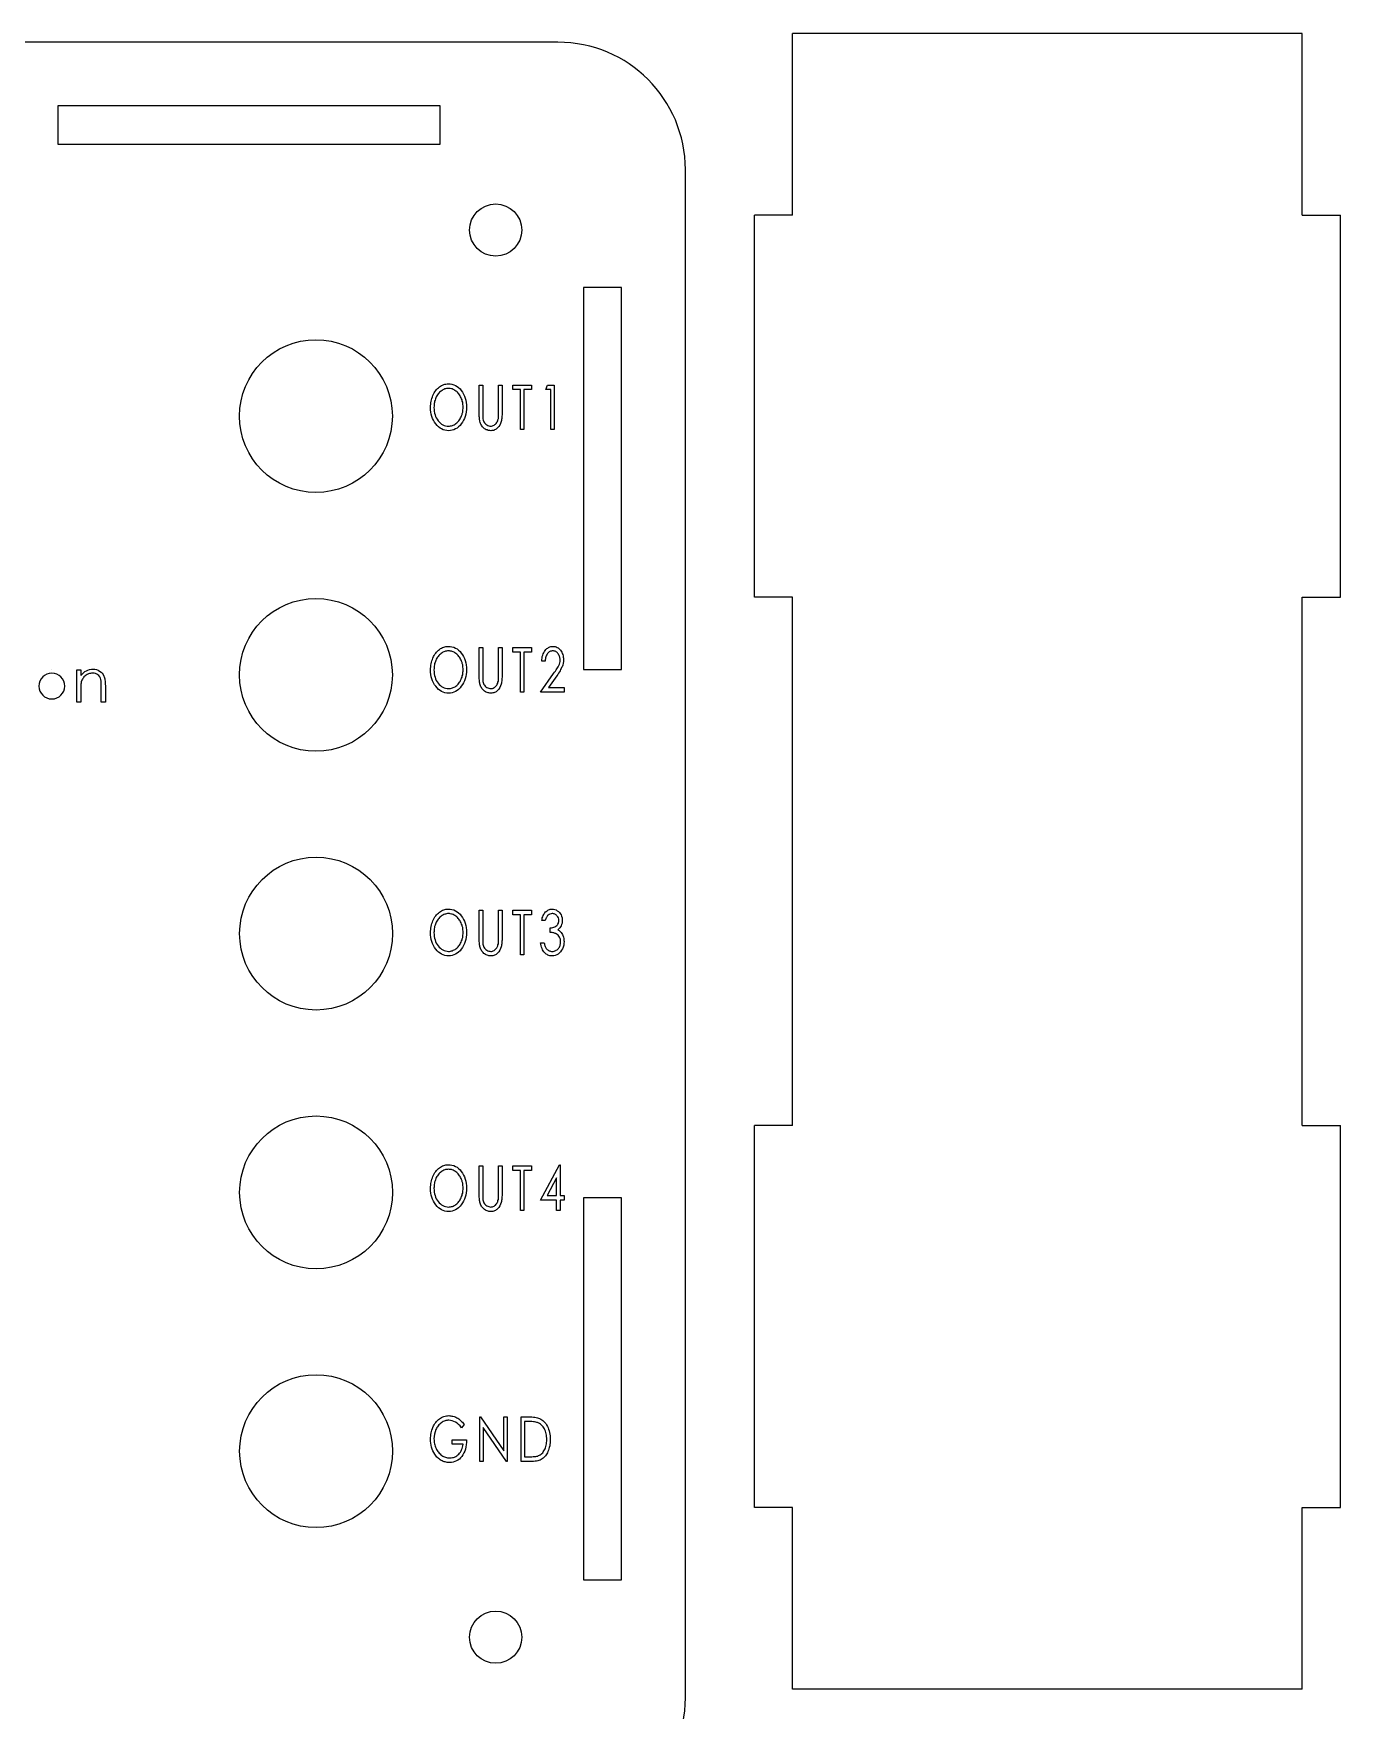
# Model space of a CAD drawing. Header units: millimetres. Extents: x 3 to 788, y -577 to 0.
# Drawn here: x 93.2 to 195.7, y -132 to -0.3 of the extents above; entities that cross this region are included whole.
import ezdxf

# ---------------------------------------------------------------- set-up
doc = ezdxf.new("R2010")
doc.units = ezdxf.units.MM
doc.layers.get('0').update_dxf_attribs({"lineweight": 25})

msp = doc.modelspace()

# ---------------------------------------------------------------- linework, layer by layer
at = {"color": 7, "linetype": 'Continuous', "lineweight": 25}
for p, q in [((134.32, -0.99), (14.32, -0.99)), ((152.74, -14.56), (152.74, -0.31)), ((192.74, -0.31), (152.74, -0.31)), ((192.74, -14.56), (192.74, -0.31)), ((125.07, -5.99), (95.07, -5.99)), ((95.07, -5.99), (95.07, -8.99)), ((125.07, -8.99), (125.07, -5.99)), ((95.07, -8.99), (125.07, -8.99)), ((144.32, -130.99), (144.32, -10.99)), ((149.74, -44.56), (149.74, -14.56)), ((152.74, -14.56), (149.74, -14.56)), ((192.74, -14.56), (195.74, -14.56)), ((195.74, -44.56), (195.74, -14.56)), ((139.32, -20.24), (136.32, -20.24)), ((136.32, -20.24), (136.32, -50.24)), ((139.32, -50.24), (139.32, -20.24)), ((152.74, -44.56), (149.74, -44.56)), ((152.74, -86.06), (152.74, -44.56)), ((192.74, -44.56), (195.74, -44.56)), ((192.74, -86.06), (192.74, -44.56)), ((136.32, -50.24), (139.32, -50.24)), ((149.74, -116.06), (149.74, -86.06)), ((152.74, -86.06), (149.74, -86.06)), ((192.74, -86.06), (195.74, -86.06)), ((195.74, -116.06), (195.74, -86.06)), ((139.32, -91.74), (136.32, -91.74)), ((136.32, -91.74), (136.32, -121.74)), ((139.32, -121.74), (139.32, -91.74)), ((152.74, -116.06), (149.74, -116.06)), ((152.74, -130.31), (152.74, -116.06)), ((192.74, -116.06), (195.74, -116.06)), ((192.74, -130.31), (192.74, -116.06)), ((136.32, -121.74), (139.32, -121.74)), ((192.74, -130.31), (152.74, -130.31))]:
    msp.add_line(p, q, dxfattribs=at)
at = {"color": 7, "linetype": 'Continuous'}
msp.add_line((94.59, -50.22), (94.59, -50.22), dxfattribs=at)
at = {"color": 7, "linetype": 'Continuous', "flags": 128}
for points in [[(125.71, -27.82), (125.86, -27.82), (126, -27.85), (126.14, -27.89), (126.27, -27.95), (126.4, -28.02), (126.51, -28.11), (126.63, -28.22), (126.73, -28.35), (126.83, -28.48), (126.91, -28.63), (126.98, -28.78), (127.04, -28.94), (127.08, -29.11), (127.12, -29.28), (127.14, -29.46), (127.14, -29.65), (127.14, -29.65), (127.14, -29.84), (127.12, -30.02), (127.08, -30.2), (127.04, -30.37), (126.98, -30.53), (126.91, -30.68), (126.83, -30.82), (126.73, -30.96), (126.63, -31.09), (126.52, -31.19), (126.4, -31.29), (126.28, -31.36), (126.15, -31.42), (126.02, -31.46), (125.88, -31.49), (125.73, -31.5), (125.73, -31.5), (125.59, -31.49), (125.45, -31.46), (125.31, -31.42), (125.18, -31.36), (125.06, -31.29), (124.94, -31.2), (124.83, -31.09), (124.73, -30.96), (124.63, -30.83), (124.55, -30.68), (124.48, -30.53), (124.42, -30.37), (124.37, -30.21), (124.34, -30.04), (124.32, -29.86), (124.31, -29.67), (124.31, -29.67), (124.32, -29.55), (124.33, -29.42), (124.34, -29.3), (124.36, -29.18), (124.39, -29.07), (124.42, -28.96), (124.46, -28.84), (124.5, -28.74), (124.55, -28.63), (124.6, -28.53), (124.66, -28.44), (124.72, -28.35), (124.79, -28.27), (124.86, -28.19), (124.93, -28.12), (125.01, -28.06), (125.09, -28), (125.18, -27.95), (125.26, -27.91), (125.35, -27.88), (125.44, -27.85), (125.53, -27.83), (125.62, -27.82), (125.71, -27.82)], [(125.72, -28.17), (125.65, -28.18), (125.57, -28.19), (125.5, -28.2), (125.43, -28.22), (125.36, -28.25), (125.29, -28.29), (125.22, -28.33), (125.15, -28.38), (125.09, -28.43), (125.03, -28.48), (124.97, -28.55), (124.92, -28.61), (124.86, -28.68), (124.82, -28.75), (124.77, -28.83), (124.73, -28.91), (124.7, -29), (124.67, -29.09), (124.64, -29.18), (124.62, -29.27), (124.61, -29.37), (124.59, -29.47), (124.59, -29.57), (124.58, -29.67), (124.58, -29.67), (124.59, -29.82), (124.61, -29.97), (124.63, -30.11), (124.67, -30.24), (124.71, -30.37), (124.77, -30.49), (124.84, -30.6), (124.92, -30.71), (125, -30.81), (125.09, -30.9), (125.19, -30.97), (125.29, -31.03), (125.39, -31.08), (125.5, -31.11), (125.61, -31.13), (125.72, -31.14), (125.72, -31.14), (125.8, -31.13), (125.88, -31.12), (125.95, -31.11), (126.03, -31.09), (126.1, -31.06), (126.17, -31.03), (126.24, -30.99), (126.3, -30.94), (126.37, -30.89), (126.43, -30.83), (126.49, -30.77), (126.54, -30.71), (126.59, -30.64), (126.64, -30.57), (126.68, -30.49), (126.72, -30.41), (126.76, -30.32), (126.79, -30.23), (126.81, -30.14), (126.84, -30.05), (126.85, -29.95), (126.86, -29.86), (126.87, -29.76), (126.87, -29.65), (126.87, -29.65), (126.87, -29.55), (126.86, -29.45), (126.85, -29.36), (126.84, -29.26), (126.81, -29.17), (126.79, -29.08), (126.76, -28.99), (126.72, -28.91), (126.68, -28.83), (126.64, -28.75), (126.59, -28.68), (126.54, -28.61), (126.49, -28.54), (126.43, -28.48), (126.37, -28.43), (126.3, -28.38), (126.23, -28.33), (126.16, -28.29), (126.09, -28.25), (126.02, -28.22), (125.95, -28.2), (125.87, -28.19), (125.8, -28.18), (125.72, -28.17)], [(128.14, -27.91), (128.41, -27.91), (128.41, -27.91), (128.41, -30), (128.41, -30), (128.41, -30.09), (128.41, -30.17), (128.41, -30.24), (128.41, -30.31), (128.41, -30.36), (128.41, -30.4), (128.42, -30.44), (128.42, -30.47), (128.42, -30.47), (128.43, -30.57), (128.45, -30.66), (128.48, -30.74), (128.51, -30.81), (128.55, -30.88), (128.61, -30.94), (128.67, -30.99), (128.74, -31.04), (128.82, -31.08), (128.89, -31.11), (128.97, -31.13), (129.05, -31.14), (129.05, -31.14), (129.11, -31.13), (129.18, -31.12), (129.24, -31.1), (129.31, -31.06), (129.37, -31.02), (129.42, -30.98), (129.47, -30.92), (129.51, -30.86), (129.55, -30.79), (129.59, -30.72), (129.61, -30.64), (129.64, -30.55), (129.64, -30.55), (129.64, -30.51), (129.65, -30.46), (129.65, -30.41), (129.66, -30.34), (129.66, -30.27), (129.66, -30.19), (129.66, -30.1), (129.66, -30), (129.66, -30), (129.66, -27.91), (129.66, -27.91), (129.93, -27.91), (129.93, -27.91), (129.93, -30.02), (129.93, -30.02), (129.93, -30.13), (129.93, -30.24), (129.92, -30.35), (129.92, -30.44), (129.91, -30.54), (129.89, -30.62), (129.88, -30.7), (129.86, -30.78), (129.82, -30.92), (129.76, -31.05), (129.68, -31.17), (129.58, -31.28), (129.52, -31.33), (129.47, -31.37), (129.41, -31.41), (129.34, -31.44), (129.28, -31.47), (129.21, -31.48), (129.14, -31.49), (129.06, -31.5), (129.06, -31.5), (128.98, -31.49), (128.9, -31.48), (128.83, -31.47), (128.76, -31.44), (128.69, -31.42), (128.62, -31.38), (128.56, -31.34), (128.5, -31.29), (128.45, -31.24), (128.39, -31.18), (128.35, -31.12), (128.31, -31.06), (128.27, -30.99), (128.24, -30.92), (128.21, -30.84), (128.19, -30.76), (128.19, -30.76), (128.18, -30.7), (128.17, -30.63), (128.16, -30.56), (128.15, -30.47), (128.14, -30.37), (128.14, -30.27), (128.14, -30.15), (128.14, -30.02), (128.14, -30.02), (128.14, -27.91)], [(130.79, -28.26), (130.79, -27.91), (130.79, -27.91), (132.23, -27.91), (132.23, -27.91), (132.23, -28.26), (132.23, -28.26), (131.65, -28.26), (131.65, -28.26), (131.65, -31.41), (131.65, -31.41), (131.38, -31.41), (131.38, -31.41), (131.38, -28.26), (131.38, -28.26), (130.79, -28.26)], [(133.51, -27.91), (134.03, -27.91), (134.03, -27.91), (134.03, -31.41), (134.03, -31.41), (133.76, -31.41), (133.76, -31.41), (133.76, -28.26), (133.76, -28.26), (133.36, -28.26), (133.36, -28.26), (133.51, -27.91)], [(125.71, -48.43), (125.86, -48.44), (126, -48.46), (126.14, -48.5), (126.27, -48.56), (126.4, -48.63), (126.51, -48.73), (126.63, -48.83), (126.73, -48.96), (126.83, -49.1), (126.91, -49.24), (126.98, -49.39), (127.04, -49.55), (127.08, -49.72), (127.12, -49.89), (127.14, -50.08), (127.14, -50.27), (127.14, -50.27), (127.14, -50.45), (127.12, -50.64), (127.08, -50.81), (127.04, -50.98), (126.98, -51.14), (126.91, -51.29), (126.83, -51.43), (126.73, -51.57), (126.63, -51.7), (126.52, -51.81), (126.4, -51.9), (126.28, -51.97), (126.15, -52.03), (126.02, -52.07), (125.88, -52.1), (125.73, -52.11), (125.73, -52.11), (125.59, -52.1), (125.45, -52.07), (125.31, -52.03), (125.18, -51.97), (125.06, -51.9), (124.94, -51.81), (124.83, -51.7), (124.73, -51.57), (124.63, -51.44), (124.55, -51.29), (124.48, -51.14), (124.42, -50.98), (124.37, -50.82), (124.34, -50.65), (124.32, -50.47), (124.31, -50.28), (124.31, -50.28), (124.32, -50.16), (124.33, -50.03), (124.34, -49.91), (124.36, -49.8), (124.39, -49.68), (124.42, -49.57), (124.46, -49.46), (124.5, -49.35), (124.55, -49.24), (124.6, -49.14), (124.66, -49.05), (124.72, -48.96), (124.79, -48.88), (124.86, -48.81), (124.93, -48.74), (125.01, -48.67), (125.09, -48.61), (125.18, -48.56), (125.26, -48.52), (125.35, -48.49), (125.44, -48.46), (125.53, -48.44), (125.62, -48.43), (125.71, -48.43)], [(128.14, -48.52), (128.41, -48.52), (128.41, -48.52), (128.41, -50.61), (128.41, -50.61), (128.41, -50.7), (128.41, -50.78), (128.41, -50.85), (128.41, -50.92), (128.41, -50.97), (128.41, -51.02), (128.42, -51.05), (128.42, -51.08), (128.42, -51.08), (128.43, -51.18), (128.45, -51.27), (128.48, -51.35), (128.51, -51.42), (128.55, -51.49), (128.61, -51.55), (128.67, -51.6), (128.74, -51.65), (128.82, -51.7), (128.89, -51.72), (128.97, -51.74), (129.05, -51.75), (129.05, -51.75), (129.11, -51.74), (129.18, -51.73), (129.24, -51.71), (129.31, -51.67), (129.37, -51.63), (129.42, -51.59), (129.47, -51.53), (129.51, -51.47), (129.55, -51.4), (129.59, -51.33), (129.61, -51.25), (129.64, -51.16), (129.64, -51.16), (129.64, -51.12), (129.65, -51.07), (129.65, -51.02), (129.66, -50.96), (129.66, -50.88), (129.66, -50.8), (129.66, -50.71), (129.66, -50.61), (129.66, -50.61), (129.66, -48.52), (129.66, -48.52), (129.93, -48.52), (129.93, -48.52), (129.93, -50.63), (129.93, -50.63), (129.93, -50.75), (129.93, -50.85), (129.92, -50.96), (129.92, -51.06), (129.91, -51.15), (129.89, -51.23), (129.88, -51.31), (129.86, -51.39), (129.82, -51.53), (129.76, -51.66), (129.68, -51.78), (129.58, -51.89), (129.52, -51.94), (129.47, -51.99), (129.41, -52.02), (129.34, -52.05), (129.28, -52.08), (129.21, -52.09), (129.14, -52.1), (129.06, -52.11), (129.06, -52.11), (128.98, -52.1), (128.9, -52.09), (128.83, -52.08), (128.76, -52.06), (128.69, -52.03), (128.62, -51.99), (128.56, -51.95), (128.5, -51.9), (128.45, -51.85), (128.39, -51.8), (128.35, -51.73), (128.31, -51.67), (128.27, -51.6), (128.24, -51.53), (128.21, -51.45), (128.19, -51.37), (128.19, -51.37), (128.18, -51.31), (128.17, -51.25), (128.16, -51.17), (128.15, -51.08), (128.14, -50.98), (128.14, -50.88), (128.14, -50.76), (128.14, -50.63), (128.14, -50.63), (128.14, -48.52)], [(130.79, -48.88), (130.79, -48.52), (130.79, -48.52), (132.23, -48.52), (132.23, -48.52), (132.23, -48.88), (132.23, -48.88), (131.65, -48.88), (131.65, -48.88), (131.65, -52.02), (131.65, -52.02), (131.38, -52.02), (131.38, -52.02), (131.38, -48.88), (131.38, -48.88), (130.79, -48.88)], [(133.32, -49.59), (133.05, -49.59), (133.05, -49.59), (133.05, -49.47), (133.07, -49.35), (133.09, -49.24), (133.12, -49.13), (133.15, -49.03), (133.2, -48.93), (133.25, -48.84), (133.31, -48.76), (133.37, -48.68), (133.44, -48.61), (133.52, -48.56), (133.59, -48.51), (133.67, -48.47), (133.75, -48.45), (133.84, -48.43), (133.93, -48.43), (133.93, -48.43), (134.02, -48.43), (134.11, -48.45), (134.19, -48.47), (134.26, -48.51), (134.34, -48.55), (134.4, -48.6), (134.47, -48.67), (134.52, -48.74), (134.58, -48.82), (134.62, -48.9), (134.66, -48.99), (134.7, -49.08), (134.72, -49.17), (134.74, -49.27), (134.75, -49.37), (134.75, -49.48), (134.75, -49.48), (134.75, -49.62), (134.73, -49.76), (134.69, -49.9), (134.64, -50.03), (134.61, -50.1), (134.58, -50.18), (134.53, -50.26), (134.49, -50.34), (134.43, -50.43), (134.37, -50.53), (134.3, -50.63), (134.22, -50.74), (134.22, -50.74), (133.58, -51.66), (133.58, -51.66), (134.8, -51.66), (134.8, -51.66), (134.8, -52.02), (134.8, -52.02), (132.96, -52.02), (132.96, -52.02), (133.98, -50.57), (133.98, -50.57), (134.06, -50.46), (134.13, -50.37), (134.19, -50.28), (134.24, -50.2), (134.29, -50.12), (134.33, -50.05), (134.36, -49.99), (134.39, -49.93), (134.43, -49.83), (134.46, -49.72), (134.48, -49.61), (134.48, -49.5), (134.48, -49.5), (134.48, -49.42), (134.47, -49.36), (134.46, -49.29), (134.44, -49.23), (134.42, -49.16), (134.39, -49.11), (134.36, -49.05), (134.32, -49), (134.28, -48.95), (134.23, -48.9), (134.19, -48.87), (134.14, -48.84), (134.09, -48.82), (134.03, -48.8), (133.98, -48.79), (133.92, -48.79), (133.92, -48.79), (133.86, -48.79), (133.8, -48.8), (133.74, -48.82), (133.69, -48.84), (133.64, -48.87), (133.59, -48.91), (133.55, -48.95), (133.5, -49), (133.46, -49.05), (133.43, -49.12), (133.4, -49.18), (133.38, -49.25), (133.35, -49.33), (133.34, -49.41), (133.32, -49.5), (133.32, -49.59)], [(125.72, -48.79), (125.65, -48.79), (125.57, -48.8), (125.5, -48.81), (125.43, -48.84), (125.36, -48.86), (125.29, -48.9), (125.22, -48.94), (125.15, -48.99), (125.09, -49.04), (125.03, -49.1), (124.97, -49.16), (124.92, -49.22), (124.86, -49.29), (124.82, -49.36), (124.77, -49.44), (124.73, -49.53), (124.7, -49.61), (124.67, -49.7), (124.64, -49.79), (124.62, -49.88), (124.61, -49.98), (124.59, -50.08), (124.59, -50.18), (124.58, -50.28), (124.58, -50.28), (124.59, -50.43), (124.61, -50.58), (124.63, -50.72), (124.67, -50.85), (124.71, -50.98), (124.77, -51.1), (124.84, -51.21), (124.92, -51.32), (125, -51.42), (125.09, -51.51), (125.19, -51.58), (125.29, -51.64), (125.39, -51.69), (125.5, -51.72), (125.61, -51.74), (125.72, -51.75), (125.72, -51.75), (125.8, -51.74), (125.88, -51.74), (125.95, -51.72), (126.03, -51.7), (126.1, -51.67), (126.17, -51.64), (126.24, -51.6), (126.3, -51.55), (126.37, -51.5), (126.43, -51.45), (126.49, -51.39), (126.54, -51.32), (126.59, -51.25), (126.64, -51.18), (126.68, -51.1), (126.72, -51.02), (126.76, -50.93), (126.79, -50.84), (126.81, -50.75), (126.84, -50.66), (126.85, -50.56), (126.86, -50.47), (126.87, -50.37), (126.87, -50.26), (126.87, -50.26), (126.87, -50.16), (126.86, -50.06), (126.85, -49.97), (126.84, -49.87), (126.81, -49.78), (126.79, -49.69), (126.76, -49.6), (126.72, -49.52), (126.68, -49.44), (126.64, -49.36), (126.59, -49.29), (126.54, -49.22), (126.49, -49.15), (126.43, -49.09), (126.37, -49.04), (126.3, -48.99), (126.23, -48.94), (126.16, -48.9), (126.09, -48.86), (126.02, -48.84), (125.95, -48.81), (125.87, -48.8), (125.8, -48.79), (125.72, -48.79)], [(96.54, -50.27), (96.86, -50.27), (96.86, -50.27), (96.86, -50.73), (96.86, -50.73), (96.96, -50.61), (97.07, -50.5), (97.18, -50.41), (97.3, -50.34), (97.42, -50.29), (97.55, -50.25), (97.69, -50.23), (97.83, -50.22), (97.83, -50.22), (97.97, -50.23), (98.1, -50.26), (98.23, -50.3), (98.34, -50.37), (98.45, -50.45), (98.54, -50.54), (98.62, -50.64), (98.68, -50.76), (98.7, -50.82), (98.72, -50.9), (98.74, -50.98), (98.76, -51.07), (98.77, -51.17), (98.78, -51.28), (98.78, -51.39), (98.79, -51.52), (98.79, -51.52), (98.79, -52.82), (98.79, -52.82), (98.47, -52.82), (98.47, -52.82), (98.47, -51.62), (98.47, -51.62), (98.47, -51.52), (98.47, -51.42), (98.47, -51.34), (98.46, -51.26), (98.46, -51.19), (98.45, -51.13), (98.44, -51.08), (98.43, -51.04), (98.43, -51.04), (98.4, -50.92), (98.35, -50.82), (98.29, -50.73), (98.21, -50.66), (98.12, -50.61), (98.02, -50.57), (97.9, -50.54), (97.77, -50.54), (97.77, -50.54), (97.7, -50.54), (97.62, -50.55), (97.55, -50.56), (97.48, -50.58), (97.42, -50.61), (97.35, -50.65), (97.29, -50.69), (97.22, -50.73), (97.17, -50.78), (97.11, -50.83), (97.07, -50.89), (97.02, -50.95), (96.99, -51.01), (96.95, -51.08), (96.93, -51.14), (96.9, -51.21), (96.9, -51.21), (96.89, -51.27), (96.88, -51.33), (96.87, -51.4), (96.87, -51.48), (96.86, -51.57), (96.86, -51.67), (96.86, -51.78), (96.86, -51.9), (96.86, -51.9), (96.86, -52.82), (96.86, -52.82), (96.54, -52.82), (96.54, -52.82), (96.54, -50.27)], [(125.71, -69.06), (125.86, -69.07), (126, -69.09), (126.14, -69.13), (126.27, -69.19), (126.4, -69.27), (126.51, -69.36), (126.63, -69.47), (126.73, -69.59), (126.83, -69.73), (126.91, -69.87), (126.98, -70.02), (127.04, -70.18), (127.08, -70.35), (127.12, -70.52), (127.14, -70.71), (127.14, -70.9), (127.14, -70.9), (127.14, -71.09), (127.12, -71.27), (127.08, -71.44), (127.04, -71.61), (126.98, -71.77), (126.91, -71.92), (126.83, -72.07), (126.73, -72.2), (126.63, -72.33), (126.52, -72.44), (126.4, -72.53), (126.28, -72.61), (126.15, -72.66), (126.02, -72.71), (125.88, -72.73), (125.73, -72.74), (125.73, -72.74), (125.59, -72.73), (125.45, -72.71), (125.31, -72.66), (125.18, -72.61), (125.06, -72.53), (124.94, -72.44), (124.83, -72.33), (124.73, -72.21), (124.63, -72.07), (124.55, -71.93), (124.48, -71.77), (124.42, -71.62), (124.37, -71.45), (124.34, -71.28), (124.32, -71.1), (124.31, -70.91), (124.31, -70.91), (124.32, -70.79), (124.33, -70.67), (124.34, -70.55), (124.36, -70.43), (124.39, -70.31), (124.42, -70.2), (124.46, -70.09), (124.5, -69.98), (124.55, -69.87), (124.6, -69.77), (124.66, -69.68), (124.72, -69.59), (124.79, -69.51), (124.86, -69.44), (124.93, -69.37), (125.01, -69.3), (125.09, -69.25), (125.18, -69.2), (125.26, -69.15), (125.35, -69.12), (125.44, -69.09), (125.53, -69.07), (125.62, -69.06), (125.71, -69.06)], [(125.72, -69.42), (125.65, -69.42), (125.57, -69.43), (125.5, -69.45), (125.43, -69.47), (125.36, -69.5), (125.29, -69.53), (125.22, -69.57), (125.15, -69.62), (125.09, -69.67), (125.03, -69.73), (124.97, -69.79), (124.92, -69.85), (124.86, -69.92), (124.82, -70), (124.77, -70.08), (124.73, -70.16), (124.7, -70.24), (124.67, -70.33), (124.64, -70.42), (124.62, -70.52), (124.61, -70.61), (124.59, -70.71), (124.59, -70.81), (124.58, -70.91), (124.58, -70.91), (124.59, -71.06), (124.61, -71.21), (124.63, -71.35), (124.67, -71.48), (124.71, -71.61), (124.77, -71.73), (124.84, -71.85), (124.92, -71.96), (125, -72.05), (125.09, -72.14), (125.19, -72.21), (125.29, -72.27), (125.39, -72.32), (125.5, -72.35), (125.61, -72.37), (125.72, -72.38), (125.72, -72.38), (125.8, -72.38), (125.88, -72.37), (125.95, -72.35), (126.03, -72.33), (126.1, -72.3), (126.17, -72.27), (126.24, -72.23), (126.3, -72.19), (126.37, -72.13), (126.43, -72.08), (126.49, -72.02), (126.54, -71.95), (126.59, -71.89), (126.64, -71.81), (126.68, -71.73), (126.72, -71.65), (126.76, -71.56), (126.79, -71.48), (126.81, -71.39), (126.84, -71.29), (126.85, -71.2), (126.86, -71.1), (126.87, -71), (126.87, -70.9), (126.87, -70.9), (126.87, -70.8), (126.86, -70.7), (126.85, -70.6), (126.84, -70.5), (126.81, -70.41), (126.79, -70.32), (126.76, -70.24), (126.72, -70.15), (126.68, -70.07), (126.64, -69.99), (126.59, -69.92), (126.54, -69.85), (126.49, -69.79), (126.43, -69.73), (126.37, -69.67), (126.3, -69.62), (126.23, -69.57), (126.16, -69.53), (126.09, -69.5), (126.02, -69.47), (125.95, -69.45), (125.87, -69.43), (125.8, -69.42), (125.72, -69.42)], [(128.14, -69.15), (128.41, -69.15), (128.41, -69.15), (128.41, -71.25), (128.41, -71.25), (128.41, -71.34), (128.41, -71.42), (128.41, -71.49), (128.41, -71.55), (128.41, -71.6), (128.41, -71.65), (128.42, -71.68), (128.42, -71.71), (128.42, -71.71), (128.43, -71.81), (128.45, -71.9), (128.48, -71.98), (128.51, -72.06), (128.55, -72.12), (128.61, -72.18), (128.67, -72.24), (128.74, -72.29), (128.82, -72.33), (128.89, -72.36), (128.97, -72.37), (129.05, -72.38), (129.05, -72.38), (129.11, -72.38), (129.18, -72.36), (129.24, -72.34), (129.31, -72.31), (129.37, -72.27), (129.42, -72.22), (129.47, -72.16), (129.51, -72.1), (129.55, -72.04), (129.59, -71.96), (129.61, -71.88), (129.64, -71.79), (129.64, -71.79), (129.64, -71.75), (129.65, -71.71), (129.65, -71.65), (129.66, -71.59), (129.66, -71.52), (129.66, -71.43), (129.66, -71.34), (129.66, -71.25), (129.66, -71.25), (129.66, -69.15), (129.66, -69.15), (129.93, -69.15), (129.93, -69.15), (129.93, -71.26), (129.93, -71.26), (129.93, -71.38), (129.93, -71.49), (129.92, -71.59), (129.92, -71.69), (129.91, -71.78), (129.89, -71.87), (129.88, -71.95), (129.86, -72.02), (129.82, -72.16), (129.76, -72.29), (129.68, -72.41), (129.58, -72.53), (129.52, -72.57), (129.47, -72.62), (129.41, -72.66), (129.34, -72.69), (129.28, -72.71), (129.21, -72.73), (129.14, -72.74), (129.06, -72.74), (129.06, -72.74), (128.98, -72.74), (128.9, -72.73), (128.83, -72.71), (128.76, -72.69), (128.69, -72.66), (128.62, -72.63), (128.56, -72.58), (128.5, -72.54), (128.45, -72.48), (128.39, -72.43), (128.35, -72.37), (128.31, -72.3), (128.27, -72.23), (128.24, -72.16), (128.21, -72.08), (128.19, -72), (128.19, -72), (128.18, -71.94), (128.17, -71.88), (128.16, -71.8), (128.15, -71.71), (128.14, -71.62), (128.14, -71.51), (128.14, -71.39), (128.14, -71.26), (128.14, -71.26), (128.14, -69.15)], [(130.79, -69.51), (130.79, -69.15), (130.79, -69.15), (132.23, -69.15), (132.23, -69.15), (132.23, -69.51), (132.23, -69.51), (131.65, -69.51), (131.65, -69.51), (131.65, -72.65), (131.65, -72.65), (131.38, -72.65), (131.38, -72.65), (131.38, -69.51), (131.38, -69.51), (130.79, -69.51)], [(133.32, -69.96), (133.05, -69.96), (133.05, -69.96), (133.07, -69.85), (133.09, -69.75), (133.13, -69.66), (133.16, -69.57), (133.2, -69.49), (133.24, -69.42), (133.29, -69.35), (133.34, -69.29), (133.4, -69.24), (133.46, -69.19), (133.52, -69.15), (133.58, -69.12), (133.65, -69.09), (133.72, -69.07), (133.79, -69.06), (133.86, -69.06), (133.86, -69.06), (133.97, -69.07), (134.07, -69.09), (134.17, -69.13), (134.27, -69.19), (134.36, -69.25), (134.44, -69.33), (134.5, -69.42), (134.56, -69.52), (134.6, -69.63), (134.64, -69.74), (134.66, -69.85), (134.66, -69.97), (134.66, -69.97), (134.66, -70.08), (134.64, -70.18), (134.61, -70.28), (134.58, -70.38), (134.53, -70.46), (134.47, -70.54), (134.4, -70.62), (134.32, -70.69), (134.32, -70.69), (134.41, -70.75), (134.49, -70.81), (134.56, -70.9), (134.63, -70.99), (134.63, -70.99), (134.67, -71.06), (134.7, -71.13), (134.73, -71.2), (134.75, -71.28), (134.77, -71.36), (134.79, -71.44), (134.79, -71.52), (134.8, -71.61), (134.8, -71.61), (134.79, -71.76), (134.77, -71.9), (134.73, -72.04), (134.67, -72.18), (134.61, -72.3), (134.53, -72.41), (134.44, -72.51), (134.34, -72.59), (134.23, -72.66), (134.11, -72.7), (133.99, -72.73), (133.86, -72.74), (133.86, -72.74), (133.77, -72.73), (133.69, -72.72), (133.61, -72.7), (133.53, -72.67), (133.46, -72.64), (133.39, -72.59), (133.33, -72.54), (133.27, -72.48), (133.21, -72.41), (133.16, -72.33), (133.11, -72.25), (133.07, -72.15), (133.04, -72.05), (133, -71.95), (132.98, -71.83), (132.96, -71.71), (132.96, -71.71), (133.23, -71.71), (133.23, -71.71), (133.25, -71.79), (133.27, -71.86), (133.29, -71.93), (133.31, -72), (133.34, -72.05), (133.37, -72.1), (133.4, -72.15), (133.43, -72.19), (133.43, -72.19), (133.47, -72.23), (133.52, -72.27), (133.57, -72.31), (133.62, -72.33), (133.68, -72.35), (133.74, -72.37), (133.8, -72.38), (133.87, -72.38), (133.87, -72.38), (133.94, -72.38), (134.01, -72.37), (134.07, -72.35), (134.14, -72.32), (134.19, -72.29), (134.25, -72.26), (134.3, -72.21), (134.35, -72.16), (134.39, -72.1), (134.43, -72.04), (134.46, -71.98), (134.48, -71.92), (134.5, -71.85), (134.52, -71.78), (134.52, -71.71), (134.53, -71.64), (134.53, -71.64), (134.52, -71.54), (134.51, -71.45), (134.48, -71.36), (134.44, -71.27), (134.39, -71.19), (134.33, -71.12), (134.27, -71.06), (134.19, -71.01), (134.15, -70.99), (134.11, -70.97), (134.06, -70.95), (134, -70.94), (133.94, -70.92), (133.87, -70.91), (133.8, -70.91), (133.72, -70.9), (133.72, -70.9), (133.72, -70.54), (133.72, -70.54), (133.82, -70.54), (133.91, -70.52), (134, -70.49), (134.08, -70.46), (134.16, -70.41), (134.22, -70.36), (134.28, -70.31), (134.32, -70.25), (134.35, -70.18), (134.37, -70.11), (134.39, -70.04), (134.39, -69.97), (134.39, -69.97), (134.38, -69.86), (134.36, -69.76), (134.31, -69.67), (134.24, -69.58), (134.2, -69.54), (134.16, -69.51), (134.12, -69.48), (134.07, -69.46), (134.03, -69.44), (133.97, -69.43), (133.92, -69.42), (133.87, -69.42), (133.87, -69.42), (133.78, -69.43), (133.69, -69.45), (133.62, -69.49), (133.54, -69.54), (133.51, -69.57), (133.48, -69.61), (133.45, -69.66), (133.42, -69.71), (133.39, -69.76), (133.37, -69.82), (133.34, -69.89), (133.32, -69.96)], [(125.71, -89.14), (125.86, -89.14), (126, -89.17), (126.14, -89.21), (126.27, -89.27), (126.4, -89.34), (126.51, -89.43), (126.63, -89.54), (126.73, -89.67), (126.83, -89.8), (126.91, -89.95), (126.98, -90.1), (127.04, -90.26), (127.08, -90.43), (127.12, -90.6), (127.14, -90.78), (127.14, -90.97), (127.14, -90.97), (127.14, -91.16), (127.12, -91.34), (127.08, -91.52), (127.04, -91.68), (126.98, -91.84), (126.91, -92), (126.83, -92.14), (126.73, -92.28), (126.63, -92.4), (126.52, -92.51), (126.4, -92.61), (126.28, -92.68), (126.15, -92.74), (126.02, -92.78), (125.88, -92.81), (125.73, -92.81), (125.73, -92.81), (125.59, -92.81), (125.45, -92.78), (125.31, -92.74), (125.18, -92.68), (125.06, -92.61), (124.94, -92.51), (124.83, -92.41), (124.73, -92.28), (124.63, -92.14), (124.55, -92), (124.48, -91.85), (124.42, -91.69), (124.37, -91.53), (124.34, -91.36), (124.32, -91.18), (124.31, -90.99), (124.31, -90.99), (124.32, -90.87), (124.33, -90.74), (124.34, -90.62), (124.36, -90.5), (124.39, -90.39), (124.42, -90.27), (124.46, -90.16), (124.5, -90.05), (124.55, -89.95), (124.6, -89.85), (124.66, -89.76), (124.72, -89.67), (124.79, -89.59), (124.86, -89.51), (124.93, -89.44), (125.01, -89.38), (125.09, -89.32), (125.18, -89.27), (125.26, -89.23), (125.35, -89.2), (125.44, -89.17), (125.53, -89.15), (125.62, -89.14), (125.71, -89.14)], [(125.72, -89.49), (125.65, -89.5), (125.57, -89.51), (125.5, -89.52), (125.43, -89.54), (125.36, -89.57), (125.29, -89.61), (125.22, -89.65), (125.15, -89.69), (125.09, -89.75), (125.03, -89.8), (124.97, -89.86), (124.92, -89.93), (124.86, -90), (124.82, -90.07), (124.77, -90.15), (124.73, -90.23), (124.7, -90.32), (124.67, -90.41), (124.64, -90.5), (124.62, -90.59), (124.61, -90.69), (124.59, -90.79), (124.59, -90.89), (124.58, -90.99), (124.58, -90.99), (124.59, -91.14), (124.61, -91.29), (124.63, -91.42), (124.67, -91.56), (124.71, -91.69), (124.77, -91.81), (124.84, -91.92), (124.92, -92.03), (125, -92.13), (125.09, -92.22), (125.19, -92.29), (125.29, -92.35), (125.39, -92.4), (125.5, -92.43), (125.61, -92.45), (125.72, -92.46), (125.72, -92.46), (125.8, -92.45), (125.88, -92.44), (125.95, -92.43), (126.03, -92.41), (126.1, -92.38), (126.17, -92.35), (126.24, -92.31), (126.3, -92.26), (126.37, -92.21), (126.43, -92.15), (126.49, -92.09), (126.54, -92.03), (126.59, -91.96), (126.64, -91.89), (126.68, -91.81), (126.72, -91.73), (126.76, -91.64), (126.79, -91.55), (126.81, -91.46), (126.84, -91.37), (126.85, -91.27), (126.86, -91.18), (126.87, -91.08), (126.87, -90.97), (126.87, -90.97), (126.87, -90.87), (126.86, -90.77), (126.85, -90.68), (126.84, -90.58), (126.81, -90.49), (126.79, -90.4), (126.76, -90.31), (126.72, -90.23), (126.68, -90.15), (126.64, -90.07), (126.59, -90), (126.54, -89.93), (126.49, -89.86), (126.43, -89.8), (126.37, -89.75), (126.3, -89.69), (126.23, -89.65), (126.16, -89.61), (126.09, -89.57), (126.02, -89.54), (125.95, -89.52), (125.87, -89.51), (125.8, -89.5), (125.72, -89.49)], [(128.14, -89.23), (128.41, -89.23), (128.41, -89.23), (128.41, -91.32), (128.41, -91.32), (128.41, -91.41), (128.41, -91.49), (128.41, -91.56), (128.41, -91.63), (128.41, -91.68), (128.41, -91.72), (128.42, -91.76), (128.42, -91.79), (128.42, -91.79), (128.43, -91.89), (128.45, -91.98), (128.48, -92.06), (128.51, -92.13), (128.55, -92.2), (128.61, -92.26), (128.67, -92.31), (128.74, -92.36), (128.82, -92.4), (128.89, -92.43), (128.97, -92.45), (129.05, -92.46), (129.05, -92.46), (129.11, -92.45), (129.18, -92.44), (129.24, -92.41), (129.31, -92.38), (129.37, -92.34), (129.42, -92.3), (129.47, -92.24), (129.51, -92.18), (129.55, -92.11), (129.59, -92.04), (129.61, -91.95), (129.64, -91.87), (129.64, -91.87), (129.64, -91.83), (129.65, -91.78), (129.65, -91.73), (129.66, -91.66), (129.66, -91.59), (129.66, -91.51), (129.66, -91.42), (129.66, -91.32), (129.66, -91.32), (129.66, -89.23), (129.66, -89.23), (129.93, -89.23), (129.93, -89.23), (129.93, -91.34), (129.93, -91.34), (129.93, -91.45), (129.93, -91.56), (129.92, -91.67), (129.92, -91.76), (129.91, -91.86), (129.89, -91.94), (129.88, -92.02), (129.86, -92.1), (129.82, -92.24), (129.76, -92.37), (129.68, -92.49), (129.58, -92.6), (129.52, -92.65), (129.47, -92.69), (129.41, -92.73), (129.34, -92.76), (129.28, -92.78), (129.21, -92.8), (129.14, -92.81), (129.06, -92.81), (129.06, -92.81), (128.98, -92.81), (128.9, -92.8), (128.83, -92.79), (128.76, -92.76), (128.69, -92.74), (128.62, -92.7), (128.56, -92.66), (128.5, -92.61), (128.45, -92.56), (128.39, -92.5), (128.35, -92.44), (128.31, -92.38), (128.27, -92.31), (128.24, -92.24), (128.21, -92.16), (128.19, -92.08), (128.19, -92.08), (128.18, -92.02), (128.17, -91.95), (128.16, -91.88), (128.15, -91.79), (128.14, -91.69), (128.14, -91.59), (128.14, -91.47), (128.14, -91.34), (128.14, -91.34), (128.14, -89.23)], [(130.79, -89.58), (130.79, -89.23), (130.79, -89.23), (132.23, -89.23), (132.23, -89.23), (132.23, -89.58), (132.23, -89.58), (131.65, -89.58), (131.65, -89.58), (131.65, -92.73), (131.65, -92.73), (131.38, -92.73), (131.38, -92.73), (131.38, -89.58), (131.38, -89.58), (130.79, -89.58)], [(134.43, -89.14), (134.48, -89.14), (134.48, -89.14), (134.48, -91.56), (134.48, -91.56), (134.8, -91.56), (134.8, -91.56), (134.8, -91.92), (134.8, -91.92), (134.48, -91.92), (134.48, -91.92), (134.48, -92.73), (134.48, -92.73), (134.21, -92.73), (134.21, -92.73), (134.21, -91.92), (134.21, -91.92), (132.96, -91.92), (132.96, -91.92), (134.43, -89.14)], [(134.21, -91.56), (134.21, -90.16), (134.21, -90.16), (133.47, -91.56), (133.47, -91.56), (134.21, -91.56)], [(126.96, -109.53), (126.75, -109.79), (126.75, -109.79), (126.64, -109.65), (126.52, -109.53), (126.4, -109.43), (126.27, -109.35), (126.14, -109.29), (126.01, -109.24), (125.89, -109.21), (125.76, -109.2), (125.76, -109.2), (125.68, -109.2), (125.61, -109.21), (125.53, -109.23), (125.46, -109.25), (125.39, -109.28), (125.31, -109.31), (125.24, -109.35), (125.17, -109.4), (125.1, -109.45), (125.04, -109.51), (124.98, -109.57), (124.92, -109.64), (124.87, -109.71), (124.82, -109.78), (124.78, -109.86), (124.74, -109.94), (124.67, -110.12), (124.62, -110.3), (124.59, -110.48), (124.58, -110.67), (124.58, -110.67), (124.59, -110.76), (124.59, -110.86), (124.61, -110.95), (124.62, -111.05), (124.65, -111.14), (124.68, -111.23), (124.71, -111.32), (124.75, -111.41), (124.79, -111.5), (124.84, -111.58), (124.89, -111.65), (124.94, -111.72), (125, -111.79), (125.06, -111.85), (125.13, -111.91), (125.2, -111.96), (125.27, -112.01), (125.34, -112.05), (125.42, -112.08), (125.5, -112.11), (125.58, -112.14), (125.66, -112.15), (125.74, -112.16), (125.83, -112.16), (125.83, -112.16), (125.93, -112.16), (126.03, -112.14), (126.12, -112.12), (126.21, -112.09), (126.3, -112.05), (126.38, -112), (126.46, -111.93), (126.53, -111.86), (126.6, -111.79), (126.66, -111.7), (126.71, -111.61), (126.76, -111.52), (126.8, -111.42), (126.83, -111.31), (126.86, -111.2), (126.87, -111.09), (126.87, -111.09), (126.02, -111.09), (126.02, -111.09), (126.02, -110.73), (126.02, -110.73), (127.14, -110.73), (127.14, -110.73), (127.14, -110.93), (127.12, -111.12), (127.09, -111.3), (127.05, -111.47), (127, -111.63), (126.93, -111.77), (126.86, -111.91), (126.78, -112.04), (126.68, -112.15), (126.58, -112.25), (126.47, -112.33), (126.35, -112.4), (126.23, -112.45), (126.1, -112.49), (125.96, -112.51), (125.81, -112.52), (125.81, -112.52), (125.72, -112.52), (125.63, -112.51), (125.54, -112.5), (125.46, -112.48), (125.38, -112.46), (125.3, -112.43), (125.22, -112.4), (125.15, -112.36), (125.08, -112.31), (125.01, -112.26), (124.94, -112.21), (124.88, -112.15), (124.82, -112.09), (124.76, -112.02), (124.7, -111.94), (124.65, -111.86), (124.65, -111.86), (124.57, -111.73), (124.5, -111.6), (124.44, -111.46), (124.4, -111.31), (124.36, -111.16), (124.34, -111.01), (124.32, -110.85), (124.31, -110.68), (124.31, -110.68), (124.32, -110.56), (124.33, -110.44), (124.34, -110.32), (124.36, -110.2), (124.39, -110.09), (124.42, -109.97), (124.46, -109.86), (124.5, -109.76), (124.55, -109.65), (124.6, -109.55), (124.66, -109.46), (124.73, -109.37), (124.79, -109.29), (124.86, -109.22), (124.94, -109.15), (125.02, -109.08), (125.1, -109.03), (125.19, -108.98), (125.27, -108.94), (125.37, -108.9), (125.46, -108.88), (125.56, -108.86), (125.66, -108.85), (125.76, -108.84), (125.76, -108.84), (125.84, -108.85), (125.92, -108.85), (126, -108.87), (126.08, -108.88), (126.16, -108.91), (126.24, -108.93), (126.31, -108.97), (126.39, -109.01), (126.46, -109.05), (126.53, -109.1), (126.61, -109.16), (126.68, -109.22), (126.75, -109.29), (126.82, -109.36), (126.89, -109.44), (126.96, -109.53)], [(128.18, -112.43), (128.18, -108.93), (128.18, -108.93), (128.24, -108.93), (128.24, -108.93), (130.07, -111.6), (130.07, -111.6), (130.07, -108.93), (130.07, -108.93), (130.34, -108.93), (130.34, -108.93), (130.34, -112.43), (130.34, -112.43), (130.28, -112.43), (130.28, -112.43), (128.45, -109.77), (128.45, -109.77), (128.45, -112.43), (128.45, -112.43), (128.18, -112.43)], [(131.42, -112.43), (131.42, -108.93), (131.42, -108.93), (131.99, -108.93), (131.99, -108.93), (132.13, -108.93), (132.27, -108.94), (132.4, -108.95), (132.51, -108.96), (132.62, -108.98), (132.71, -109), (132.8, -109.03), (132.87, -109.06), (132.87, -109.06), (132.97, -109.11), (133.06, -109.16), (133.14, -109.23), (133.22, -109.3), (133.3, -109.38), (133.37, -109.47), (133.43, -109.57), (133.49, -109.68), (133.54, -109.79), (133.59, -109.91), (133.62, -110.03), (133.66, -110.16), (133.68, -110.29), (133.7, -110.43), (133.71, -110.58), (133.71, -110.73), (133.71, -110.73), (133.71, -110.86), (133.7, -110.98), (133.69, -111.1), (133.67, -111.22), (133.64, -111.33), (133.61, -111.44), (133.58, -111.55), (133.53, -111.65), (133.49, -111.75), (133.44, -111.84), (133.39, -111.92), (133.33, -112), (133.27, -112.07), (133.21, -112.13), (133.15, -112.19), (133.08, -112.24), (133, -112.29), (132.92, -112.33), (132.83, -112.36), (132.74, -112.39), (132.64, -112.41), (132.53, -112.42), (132.41, -112.43), (132.29, -112.43), (132.29, -112.43), (131.42, -112.43)], [(131.69, -112.07), (132.01, -112.07), (132.01, -112.07), (132.14, -112.07), (132.26, -112.07), (132.38, -112.06), (132.48, -112.05), (132.57, -112.04), (132.66, -112.02), (132.73, -112.01), (132.79, -111.98), (132.79, -111.98), (132.86, -111.95), (132.93, -111.91), (133, -111.86), (133.06, -111.81), (133.12, -111.75), (133.17, -111.68), (133.22, -111.61), (133.27, -111.53), (133.31, -111.44), (133.34, -111.36), (133.37, -111.26), (133.4, -111.16), (133.42, -111.06), (133.43, -110.95), (133.44, -110.84), (133.44, -110.73), (133.44, -110.73), (133.44, -110.6), (133.43, -110.49), (133.42, -110.37), (133.39, -110.26), (133.37, -110.16), (133.34, -110.06), (133.3, -109.96), (133.25, -109.87), (133.2, -109.79), (133.15, -109.71), (133.09, -109.64), (133.02, -109.58), (132.96, -109.52), (132.88, -109.47), (132.81, -109.43), (132.72, -109.39), (132.72, -109.39), (132.65, -109.37), (132.57, -109.35), (132.49, -109.33), (132.39, -109.32), (132.28, -109.31), (132.16, -109.3), (132.02, -109.29), (131.88, -109.29), (131.88, -109.29), (131.69, -109.29), (131.69, -109.29), (131.69, -112.07)]]:
    msp.add_lwpolyline(points, dxfattribs=at)
at = {"color": 7, "linetype": 'Continuous', "lineweight": 25}
for centre, radius in [((129.43, -15.74), 2.05), ((115.32, -30.35), 6), ((115.32, -50.67), 6), ((115.33, -70.99), 6), ((115.33, -91.31), 6), ((115.33, -111.63), 6), ((129.43, -126.24), 2.05)]:
    msp.add_circle(centre, radius, dxfattribs=at)
for centre, start, end in [((134.32, -10.99), 0, 90), ((134.32, -130.99), 270, 0)]:
    msp.add_arc(centre, 10, start, end, dxfattribs=at)
at = {"color": 7, "linetype": 'Continuous'}
msp.add_arc((94.59, -51.55), 1.01, 90.0002, 89.9998, dxfattribs=at)

doc.saveas('drawing.dxf')
